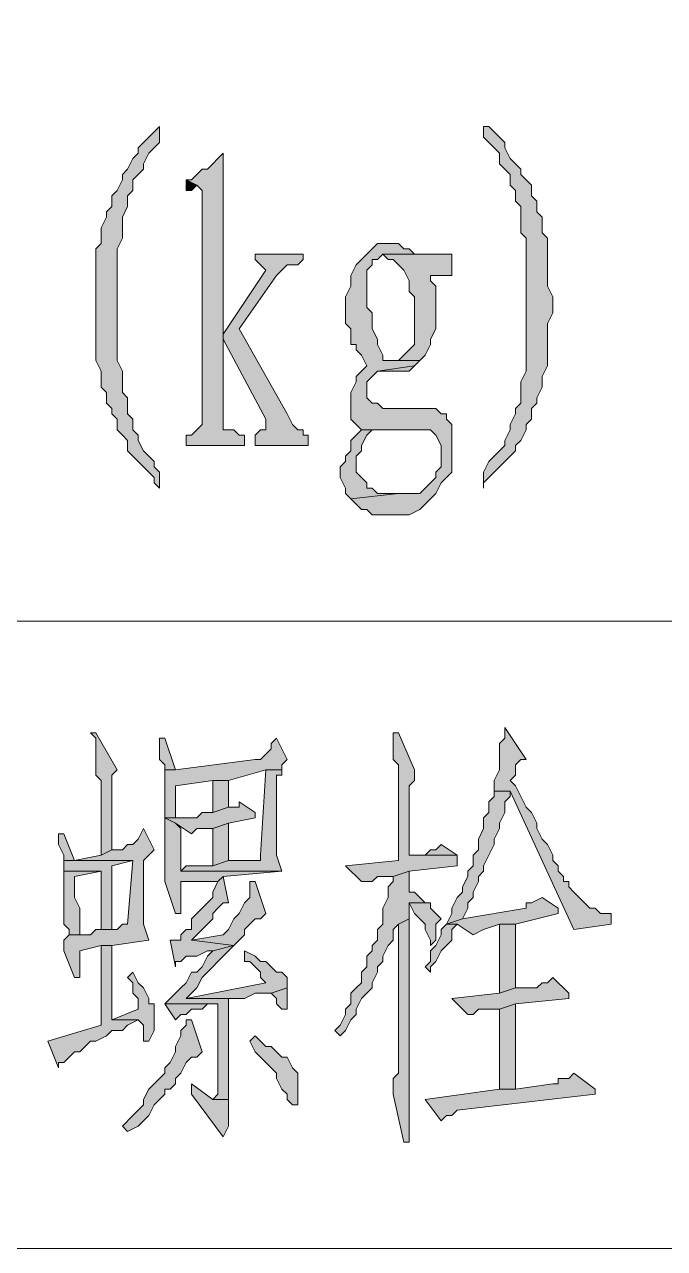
# Model space of a CAD drawing. Header units: millimetres. Extents: x 24 to 410, y 10 to 282.
# Drawn here: x 329.93 to 335.03, y 69.51 to 79.26 of the extents above; entities that cross this region are included whole.
import ezdxf

# ---------------------------------------------------------------- set-up
doc = ezdxf.new("R2010")
doc.units = ezdxf.units.MM

msp = doc.modelspace()

# ---------------------------------------------------------------- hatches: boundary and pattern name
h = msp.add_hatch(color=7)
h.dxf.hatch_style = 2
h.paths.add_polyline_path([(331.004333, 78.443667), (330.962, 78.401333), (330.919667, 78.359), (330.877333, 78.316667), (330.835, 78.274333), (330.835, 78.232), (330.792667, 78.189667), (330.750333, 78.105), (330.708, 78.062667), (330.708, 78.020333), (330.665667, 77.935667), (330.623333, 77.893333), (330.623333, 77.808667), (330.581, 77.766333), (330.581, 77.724), (330.538667, 77.639333), (330.538667, 77.512333), (330.496333, 77.47), (330.496333, 77.089), (330.496333, 77.046667), (330.496333, 76.581), (330.538667, 76.496333), (330.538667, 76.369333), (330.581, 76.327), (330.581, 76.242333), (330.623333, 76.2), (330.623333, 76.157667), (330.665667, 76.115333), (330.665667, 76.030667), (330.708, 75.988333), (330.750333, 75.946), (330.750333, 75.861333), (330.792667, 75.819), (330.835, 75.776667), (330.877333, 75.734333), (330.919667, 75.692), (330.962, 75.649667), (330.962, 75.607333), (331.004333, 75.565), (331.004333, 75.692), (330.962, 75.734333), (330.962, 75.776667), (330.919667, 75.819), (330.877333, 75.861333), (330.835, 75.946), (330.835, 75.988333), (330.792667, 76.030667), (330.792667, 76.115333), (330.750333, 76.157667), (330.750333, 76.284667), (330.708, 76.327), (330.708, 76.496333), (330.665667, 76.581), (330.665667, 77.47), (330.708, 77.554667), (330.708, 77.724), (330.750333, 77.808667), (330.750333, 77.893333), (330.792667, 77.935667), (330.792667, 78.020333), (330.835, 78.062667), (330.877333, 78.105), (330.877333, 78.147333), (330.919667, 78.232), (330.962, 78.274333), (331.004333, 78.316667)])
h = msp.add_hatch(color=7)
h.dxf.hatch_style = 2
h.paths.add_polyline_path([(333.586667, 78.443667), (333.586667, 78.359), (333.629, 78.316667), (333.671333, 78.274333), (333.713667, 78.232), (333.713667, 78.147333), (333.756, 78.105), (333.798333, 78.062667), (333.798333, 77.978), (333.840667, 77.935667), (333.840667, 77.851), (333.883, 77.808667), (333.883, 77.597), (333.925333, 77.554667), (333.925333, 77.004333), (333.925333, 76.919667), (333.925333, 76.496333), (333.883, 76.411667), (333.883, 76.242333), (333.840667, 76.2), (333.840667, 76.157667), (333.798333, 76.073), (333.798333, 76.030667), (333.756, 75.946), (333.756, 75.903667), (333.713667, 75.861333), (333.671333, 75.819), (333.629, 75.776667), (333.586667, 75.692), (333.586667, 75.565), (333.586667, 75.607333), (333.629, 75.649667), (333.671333, 75.692), (333.713667, 75.734333), (333.756, 75.776667), (333.798333, 75.819), (333.840667, 75.861333), (333.840667, 75.903667), (333.883, 75.946), (333.925333, 76.030667), (333.925333, 76.073), (333.967667, 76.115333), (333.967667, 76.2), (334.01, 76.242333), (334.01, 76.284667), (334.052333, 76.369333), (334.052333, 76.454), (334.094667, 76.538667), (334.094667, 76.877333), (334.137, 76.962), (334.137, 77.089), (334.094667, 77.173667), (334.094667, 77.554667), (334.052333, 77.597), (334.052333, 77.724), (334.01, 77.766333), (334.01, 77.851), (333.967667, 77.893333), (333.967667, 77.978), (333.925333, 78.020333), (333.883, 78.062667), (333.883, 78.105), (333.840667, 78.147333), (333.798333, 78.189667), (333.756, 78.274333), (333.756, 78.316667), (333.713667, 78.359), (333.671333, 78.401333), (333.629, 78.443667)])
h = msp.add_hatch(color=7)
h.dxf.hatch_style = 2
h.paths.add_polyline_path([(331.512333, 78.232), (331.47, 78.189667), (331.427667, 78.147333), (331.385333, 78.105), (331.343, 78.105), (331.300667, 78.062667), (331.258333, 78.020333), (331.216, 78.020333), (331.300667, 77.978), (331.343, 77.935667), (331.343, 76.073), (331.300667, 76.030667), (331.258333, 75.988333), (331.216, 75.988333), (331.216, 75.903667), (331.681667, 75.903667), (331.681667, 75.988333), (331.639333, 75.988333), (331.597, 76.030667), (331.554667, 76.030667), (331.512333, 76.030667)])
h = msp.add_hatch(color=7)
h.dxf.hatch_style = 2
h.paths.add_polyline_path([(331.216, 78.020333), (331.216, 77.935667), (331.258333, 77.935667), (331.300667, 77.978)])
h = msp.add_hatch(color=7)
h.dxf.hatch_style = 2
h.paths.add_polyline_path([(332.867, 77.512333), (332.74, 77.512333), (332.697667, 77.47), (332.655333, 77.427667), (332.613, 77.385333), (332.570667, 77.343), (332.528333, 77.258333), (332.528333, 77.173667), (332.486, 77.089), (332.486, 76.877333), (332.528333, 76.835), (332.528333, 76.708), (332.570667, 76.708), (332.570667, 76.665667), (332.613, 76.623333), (332.655333, 76.538667), (332.613, 76.496333), (332.570667, 76.454), (332.570667, 76.411667), (332.528333, 76.327), (332.528333, 76.115333), (332.570667, 76.073), (332.613, 76.030667), (333.163333, 76.030667), (333.205667, 75.988333), (333.248, 75.903667), (333.248, 75.734333), (333.205667, 75.692), (333.205667, 75.649667), (333.163333, 75.607333), (333.121, 75.565), (333.078667, 75.522667), (332.909333, 75.522667), (332.528333, 75.480333), (332.570667, 75.438), (332.613, 75.395667), (332.655333, 75.395667), (332.697667, 75.353333), (332.994, 75.353333), (333.078667, 75.395667), (333.121, 75.438), (333.163333, 75.480333), (333.205667, 75.522667), (333.248, 75.607333), (333.290333, 75.649667), (333.332667, 75.692), (333.332667, 76.073), (333.290333, 76.115333), (333.290333, 76.157667), (333.248, 76.157667), (333.205667, 76.2), (332.782333, 76.2), (332.74, 76.242333), (332.697667, 76.242333), (332.655333, 76.284667), (332.655333, 76.411667), (332.697667, 76.454), (332.74, 76.496333), (333.036333, 76.538667), (333.078667, 76.581), (332.782333, 76.581), (332.782333, 76.623333), (332.74, 76.708), (332.74, 76.750333), (332.697667, 76.835), (332.697667, 76.962), (332.655333, 77.004333), (332.655333, 77.300667), (332.697667, 77.343), (332.697667, 77.385333), (332.74, 77.385333), (332.782333, 77.427667), (333.332667, 77.427667), (333.036333, 77.427667), (332.994, 77.47), (332.951667, 77.47), (332.909333, 77.512333)])
h = msp.add_hatch(color=7)
h.dxf.hatch_style = 2
h.paths.add_polyline_path([(332.147333, 77.427667), (331.766333, 77.427667), (331.766333, 77.385333), (331.808667, 77.343), (331.851, 77.300667), (331.512333, 76.792667), (331.512333, 76.750333), (331.851, 76.115333), (331.851, 76.030667), (331.808667, 76.030667), (331.766333, 75.988333), (331.766333, 75.903667), (332.189667, 75.903667), (332.189667, 75.988333), (332.147333, 75.988333), (332.147333, 76.030667), (332.105, 76.030667), (332.062667, 76.073), (332.020333, 76.157667), (331.639333, 76.835), (331.935667, 77.258333), (331.978, 77.300667), (332.020333, 77.343), (332.062667, 77.343), (332.105, 77.343), (332.147333, 77.385333)])
h = msp.add_hatch(color=7)
h.dxf.hatch_style = 2
h.paths.add_polyline_path([(333.332667, 77.427667), (332.782333, 77.427667), (332.824667, 77.385333), (332.867, 77.385333), (332.909333, 77.343), (332.951667, 77.300667), (332.994, 77.216), (332.994, 77.131333), (333.036333, 77.089), (333.036333, 76.708), (332.994, 76.665667), (332.951667, 76.623333), (332.909333, 76.581), (332.867, 76.581), (333.078667, 76.581), (333.121, 76.623333), (333.163333, 76.708), (333.163333, 76.750333), (333.205667, 76.835), (333.205667, 77.173667), (333.163333, 77.216), (333.163333, 77.258333), (333.332667, 77.258333)])
h = msp.add_hatch(color=7)
h.dxf.hatch_style = 2
h.paths.add_polyline_path([(333.036333, 76.538667), (332.74, 76.496333), (332.994, 76.496333)])
h = msp.add_hatch(color=7)
h.dxf.hatch_style = 2
h.paths.add_polyline_path([(332.613, 76.030667), (332.570667, 75.988333), (332.528333, 75.946), (332.528333, 75.861333), (332.486, 75.819), (332.486, 75.776667), (332.443667, 75.734333), (332.443667, 75.649667), (332.486, 75.565), (332.486, 75.522667), (332.528333, 75.480333), (332.909333, 75.522667), (332.74, 75.522667), (332.697667, 75.565), (332.655333, 75.565), (332.655333, 75.607333), (332.613, 75.649667), (332.570667, 75.692), (332.570667, 75.819), (332.613, 75.861333), (332.613, 75.903667), (332.655333, 75.988333), (332.697667, 76.030667), (333.078667, 76.030667)])
h = msp.add_hatch(color=7)
h.dxf.hatch_style = 2
h.paths.add_polyline_path([(330.496333, 73.617667), (330.454, 73.617667), (330.496333, 73.575333), (330.496333, 73.279), (330.538667, 73.236667), (330.538667, 72.644), (330.623333, 72.686333), (330.623333, 73.194333), (330.623333, 73.279), (330.665667, 73.321333)])
h = msp.add_hatch(color=7)
h.dxf.hatch_style = 2
h.paths.add_polyline_path([(332.909333, 73.617667), (332.867, 73.617667), (332.867, 73.575333), (332.867, 73.406), (332.909333, 73.363667), (332.909333, 72.601667), (332.486, 72.559333), (332.613, 72.432333), (332.697667, 72.432333), (332.74, 72.474667), (332.782333, 72.474667), (332.867, 72.474667), (332.994, 72.517), (333.375, 72.559333), (333.375, 72.644), (332.994, 72.644), (332.994, 73.194333), (333.036333, 73.236667), (333.036333, 73.321333)])
h = msp.add_hatch(color=7)
h.dxf.hatch_style = 2
h.paths.add_polyline_path([(333.756, 73.66), (333.756, 73.575333), (333.713667, 73.533), (333.713667, 73.321333), (333.671333, 73.236667), (333.671333, 73.152), (333.798333, 73.152), (334.306333, 72.051333), (334.602667, 72.093667), (334.602667, 72.178333), (334.560333, 72.178333), (334.518, 72.178333), (334.475667, 72.220667), (334.433333, 72.220667), (334.391, 72.263), (334.348667, 72.305333), (334.306333, 72.347667), (334.264, 72.39), (334.264, 72.432333), (334.221667, 72.432333), (334.221667, 72.474667), (334.179333, 72.517), (334.179333, 72.559333), (334.137, 72.601667), (334.137, 72.644), (334.094667, 72.728667), (334.052333, 72.771), (334.01, 72.855667), (334.01, 72.898), (333.967667, 72.982667), (333.925333, 73.025), (333.883, 73.109667), (333.840667, 73.194333), (333.798333, 73.236667), (333.840667, 73.279), (333.840667, 73.363667), (333.883, 73.406), (333.925333, 73.406)])
h = msp.add_hatch(color=7)
h.dxf.hatch_style = 2
h.paths.add_polyline_path([(331.046667, 73.575333), (331.004333, 73.575333), (331.004333, 73.490667), (331.004333, 73.406), (331.046667, 73.363667), (331.046667, 73.321333), (331.131333, 73.321333)])
h = msp.add_hatch(color=7)
h.dxf.hatch_style = 2
h.paths.add_polyline_path([(331.935667, 73.575333), (331.893333, 73.533), (331.893333, 73.490667), (331.851, 73.448333), (331.808667, 73.406), (331.766333, 73.406), (331.131333, 73.321333), (331.046667, 73.321333), (331.046667, 73.279), (331.046667, 72.940333), (331.131333, 72.940333), (331.131333, 73.194333), (331.427667, 73.236667), (331.554667, 73.236667), (331.851, 73.321333), (331.978, 73.321333), (331.978, 73.363667), (332.020333, 73.406)])
h = msp.add_hatch(color=7)
h.dxf.hatch_style = 2
h.paths.add_polyline_path([(331.978, 73.321333), (331.851, 73.321333), (331.808667, 72.644), (331.808667, 72.601667), (331.766333, 72.601667), (331.554667, 72.601667), (331.427667, 72.559333), (331.216, 72.559333), (331.173667, 72.517), (331.978, 72.517), (331.935667, 72.644), (331.935667, 73.236667), (331.935667, 73.279), (331.978, 73.279)])
h = msp.add_hatch(color=7)
h.dxf.hatch_style = 2
h.paths.add_polyline_path([(331.554667, 73.236667), (331.427667, 73.236667), (331.427667, 72.982667), (331.554667, 73.025)])
h = msp.add_hatch(color=7)
h.dxf.hatch_style = 2
h.paths.add_polyline_path([(333.671333, 73.152), (333.671333, 73.109667), (333.629, 73.067333), (333.629, 72.982667), (333.586667, 72.940333), (333.586667, 72.855667), (333.544333, 72.771), (333.544333, 72.686333), (333.502, 72.644), (333.502, 72.559333), (333.459667, 72.517), (333.459667, 72.474667), (333.417333, 72.39), (333.417333, 72.347667), (333.375, 72.305333), (333.332667, 72.220667), (333.332667, 72.178333), (333.290333, 72.093667), (333.417333, 72.136), (333.459667, 72.220667), (333.459667, 72.263), (333.502, 72.305333), (333.502, 72.347667), (333.544333, 72.432333), (333.544333, 72.474667), (333.586667, 72.517), (333.586667, 72.559333), (333.629, 72.644), (333.671333, 72.728667), (333.671333, 72.771), (333.713667, 72.855667), (333.713667, 72.898), (333.756, 72.982667), (333.756, 73.067333), (333.798333, 73.109667), (333.798333, 73.152)])
h = msp.add_hatch(color=7)
h.dxf.hatch_style = 2
h.paths.add_polyline_path([(331.639333, 73.067333), (331.639333, 73.025), (331.597, 73.025), (331.554667, 73.025), (331.427667, 72.982667), (331.343, 72.982667), (331.300667, 72.940333), (331.046667, 72.940333), (331.131333, 72.898), (331.258333, 72.813333), (331.300667, 72.855667), (331.427667, 72.855667), (331.554667, 72.898), (331.766333, 72.940333), (331.766333, 72.982667)])
h = msp.add_hatch(color=7)
h.dxf.hatch_style = 2
h.paths.add_polyline_path([(331.046667, 72.940333), (331.046667, 72.432333), (331.131333, 72.178333), (331.173667, 72.178333), (331.173667, 72.220667), (331.173667, 72.432333), (331.47, 72.432333), (331.512333, 72.474667), (331.978, 72.517), (331.173667, 72.517), (331.173667, 72.601667), (331.173667, 72.813333), (331.173667, 72.855667), (331.131333, 72.898)])
h = msp.add_hatch(color=7)
h.dxf.hatch_style = 2
h.paths.add_polyline_path([(330.242333, 72.813333), (330.2, 72.813333), (330.2, 72.728667), (330.242333, 72.644), (330.242333, 72.601667), (330.327, 72.601667)])
h = msp.add_hatch(color=7)
h.dxf.hatch_style = 2
h.paths.add_polyline_path([(330.877333, 72.855667), (330.835, 72.771), (330.792667, 72.728667), (330.750333, 72.728667), (330.708, 72.686333), (330.623333, 72.686333), (330.538667, 72.644), (330.327, 72.601667), (330.242333, 72.601667), (330.792667, 72.601667), (330.750333, 72.093667), (330.708, 72.093667), (330.665667, 72.051333), (330.496333, 72.051333), (330.454, 72.009), (330.284667, 72.009), (330.242333, 71.966667), (330.242333, 71.882), (330.327, 71.670333), (330.369333, 71.670333), (330.369333, 71.882), (330.538667, 71.924333), (330.623333, 71.924333), (330.919667, 71.966667), (330.877333, 72.093667), (330.877333, 72.601667), (330.919667, 72.644), (330.962, 72.686333)])
h = msp.add_hatch(color=7)
h.dxf.hatch_style = 2
h.paths.add_polyline_path([(331.554667, 72.898), (331.427667, 72.855667), (331.427667, 72.559333), (331.554667, 72.601667)])
h = msp.add_hatch(color=7)
h.dxf.hatch_style = 2
h.paths.add_polyline_path([(333.248, 72.728667), (333.205667, 72.686333), (333.163333, 72.686333), (333.121, 72.644), (332.994, 72.644), (333.375, 72.644)])
h = msp.add_hatch(color=7)
h.dxf.hatch_style = 2
h.paths.add_polyline_path([(330.242333, 72.601667), (330.242333, 72.517), (330.538667, 72.517), (330.538667, 72.051333), (330.623333, 72.051333), (330.623333, 72.559333), (330.792667, 72.601667)])
h = msp.add_hatch(color=7)
h.dxf.hatch_style = 2
h.paths.add_polyline_path([(330.242333, 72.517), (330.242333, 72.093667), (330.284667, 72.051333), (330.284667, 72.009), (330.369333, 72.009), (330.369333, 72.220667), (330.327, 72.305333), (330.327, 72.474667), (330.538667, 72.517)])
h = msp.add_hatch(color=7)
h.dxf.hatch_style = 2
h.paths.add_polyline_path([(332.994, 72.517), (332.867, 72.474667), (332.867, 72.432333), (332.824667, 72.39), (332.824667, 72.305333), (332.782333, 72.220667), (332.782333, 72.093667), (332.74, 72.051333), (332.74, 71.966667), (332.697667, 71.924333), (332.697667, 71.882), (332.655333, 71.839667), (332.655333, 71.755), (332.613, 71.712667), (332.613, 71.628), (332.570667, 71.585667), (332.528333, 71.543333), (332.528333, 71.458667), (332.486, 71.416333), (332.486, 71.374), (332.443667, 71.289333), (332.401333, 71.247), (332.443667, 71.204667), (332.486, 71.247), (332.528333, 71.331667), (332.570667, 71.374), (332.570667, 71.416333), (332.613, 71.501), (332.655333, 71.543333), (332.697667, 71.585667), (332.697667, 71.628), (332.74, 71.712667), (332.74, 71.755), (332.782333, 71.797333), (332.782333, 71.839667), (332.824667, 71.924333), (332.867, 71.966667), (332.867, 72.051333), (332.909333, 72.093667), (332.994, 72.136), (332.994, 72.263), (333.121, 72.263), (333.078667, 72.305333), (333.036333, 72.347667), (332.994, 72.347667), (332.994, 72.39)])
h = msp.add_hatch(color=7)
h.dxf.hatch_style = 2
h.paths.add_polyline_path([(331.512333, 72.474667), (331.47, 72.432333), (331.427667, 72.347667), (331.427667, 72.305333), (331.385333, 72.263), (331.343, 72.220667), (331.300667, 72.178333), (331.258333, 72.136), (331.258333, 72.051333), (331.216, 72.051333), (331.173667, 72.009), (331.173667, 71.966667), (331.131333, 71.966667), (331.089, 71.966667), (331.131333, 71.755), (331.131333, 71.797333), (331.173667, 71.797333), (331.216, 71.839667), (331.300667, 71.839667), (331.385333, 71.882), (331.427667, 71.882), (331.597, 71.924333), (331.258333, 71.966667), (331.300667, 72.009), (331.343, 72.051333), (331.385333, 72.093667), (331.427667, 72.136), (331.427667, 72.178333), (331.47, 72.220667), (331.512333, 72.263), (331.554667, 72.263)])
h = msp.add_hatch(color=7)
h.dxf.hatch_style = 2
h.paths.add_polyline_path([(331.766333, 72.432333), (331.724, 72.432333), (331.724, 72.39), (331.724, 72.305333), (331.681667, 72.263), (331.639333, 72.178333), (331.597, 72.136), (331.554667, 72.051333), (331.512333, 72.009), (331.258333, 71.966667), (331.597, 71.924333), (331.639333, 71.966667), (331.681667, 72.009), (331.681667, 72.051333), (331.724, 72.093667), (331.766333, 72.136), (331.808667, 72.136), (331.851, 72.178333)])
h = msp.add_hatch(color=7)
h.dxf.hatch_style = 2
h.paths.add_polyline_path([(333.121, 72.263), (332.994, 72.263), (333.036333, 72.178333), (333.078667, 72.136), (333.121, 72.093667), (333.121, 72.051333), (333.163333, 71.966667), (333.163333, 71.924333), (333.205667, 71.966667), (333.205667, 72.093667), (333.248, 72.136), (333.205667, 72.178333), (333.163333, 72.220667), (333.163333, 72.263)])
h = msp.add_hatch(color=7)
h.dxf.hatch_style = 2
h.paths.add_polyline_path([(334.052333, 72.305333), (333.967667, 72.263), (333.925333, 72.263), (333.925333, 72.220667), (333.417333, 72.136), (333.290333, 72.093667), (333.375, 72.093667), (333.502, 72.009), (333.586667, 72.051333), (333.713667, 72.093667), (333.840667, 72.093667), (334.179333, 72.178333), (334.179333, 72.220667)])
h = msp.add_hatch(color=7)
h.dxf.hatch_style = 2
h.paths.add_polyline_path([(332.994, 72.136), (332.909333, 72.093667), (332.909333, 70.908333), (332.867, 70.866), (332.867, 70.739), (332.951667, 70.358), (332.994, 70.358), (332.994, 70.866)])
h = msp.add_hatch(color=7)
h.dxf.hatch_style = 2
h.paths.add_polyline_path([(333.290333, 72.093667), (333.248, 72.051333), (333.248, 72.009), (333.205667, 71.924333), (333.163333, 71.882), (333.163333, 71.797333), (333.121, 71.755), (333.163333, 71.712667), (333.163333, 71.755), (333.205667, 71.797333), (333.248, 71.882), (333.290333, 71.924333), (333.332667, 71.966667), (333.332667, 72.051333), (333.375, 72.093667)])
h = msp.add_hatch(color=7)
h.dxf.hatch_style = 2
h.paths.add_polyline_path([(333.840667, 72.093667), (333.713667, 72.093667), (333.713667, 71.543333), (333.840667, 71.585667)])
h = msp.add_hatch(color=7)
h.dxf.hatch_style = 2
h.paths.add_polyline_path([(330.623333, 71.924333), (330.538667, 71.924333), (330.538667, 71.289333), (330.115333, 71.162333), (330.2, 70.950667), (330.2, 70.993), (330.242333, 70.993), (330.284667, 71.035333), (330.327, 71.077667), (330.369333, 71.077667), (330.411667, 71.12), (330.454, 71.162333), (330.496333, 71.162333), (330.581, 71.204667), (330.623333, 71.247), (330.708, 71.247), (330.750333, 71.289333), (330.835, 71.331667), (330.623333, 71.331667), (330.623333, 71.458667)])
h = msp.add_hatch(color=7)
h.dxf.hatch_style = 2
h.paths.add_polyline_path([(331.597, 71.924333), (331.427667, 71.882), (331.385333, 71.839667), (331.343, 71.755), (331.300667, 71.712667), (331.258333, 71.712667), (331.216, 71.628), (331.173667, 71.585667), (331.131333, 71.543333), (331.089, 71.501), (331.046667, 71.458667), (331.47, 71.458667), (331.47, 70.908333), (331.47, 70.739), (331.427667, 70.696667), (331.554667, 70.696667), (331.554667, 70.739), (331.554667, 71.501), (331.639333, 71.501), (331.681667, 71.501), (331.216, 71.501), (331.258333, 71.543333), (331.300667, 71.585667), (331.343, 71.670333), (331.385333, 71.712667), (331.427667, 71.755), (331.47, 71.797333), (331.512333, 71.839667), (331.554667, 71.882)])
h = msp.add_hatch(color=7)
h.dxf.hatch_style = 2
h.paths.add_polyline_path([(331.681667, 71.882), (331.681667, 71.797333), (331.724, 71.797333), (331.766333, 71.755), (331.808667, 71.712667), (331.808667, 71.670333), (331.851, 71.628), (331.216, 71.501), (331.681667, 71.501), (331.766333, 71.543333), (331.893333, 71.543333), (332.020333, 71.585667), (332.020333, 71.670333), (331.978, 71.712667), (331.935667, 71.712667), (331.893333, 71.755), (331.851, 71.797333), (331.808667, 71.797333), (331.766333, 71.839667)])
h = msp.add_hatch(color=7)
h.dxf.hatch_style = 2
h.paths.add_polyline_path([(330.792667, 71.712667), (330.750333, 71.670333), (330.792667, 71.628), (330.792667, 71.543333), (330.835, 71.501), (330.835, 71.416333), (330.623333, 71.331667), (330.835, 71.331667), (330.877333, 71.289333), (330.877333, 71.162333), (330.919667, 71.162333), (330.962, 71.247), (330.962, 71.458667), (330.919667, 71.458667), (330.919667, 71.501), (330.877333, 71.585667), (330.835, 71.628)])
h = msp.add_hatch(color=7)
h.dxf.hatch_style = 2
h.paths.add_polyline_path([(334.137, 71.670333), (334.094667, 71.628), (334.052333, 71.628), (334.01, 71.585667), (333.840667, 71.585667), (333.713667, 71.543333), (333.332667, 71.501), (333.459667, 71.374), (333.502, 71.374), (333.544333, 71.416333), (333.713667, 71.416333), (333.840667, 71.458667), (334.264, 71.501), (334.264, 71.543333)])
h = msp.add_hatch(color=7)
h.dxf.hatch_style = 2
h.paths.add_polyline_path([(332.020333, 71.585667), (331.893333, 71.543333), (331.935667, 71.501), (331.935667, 71.458667), (331.978, 71.416333), (332.020333, 71.416333), (332.020333, 71.501)])
h = msp.add_hatch(color=7)
h.dxf.hatch_style = 2
h.paths.add_polyline_path([(331.046667, 71.458667), (331.131333, 71.331667), (331.173667, 71.374), (331.216, 71.374), (331.258333, 71.416333), (331.343, 71.416333), (331.385333, 71.458667), (331.47, 71.458667)])
h = msp.add_hatch(color=7)
h.dxf.hatch_style = 2
h.paths.add_polyline_path([(333.840667, 71.458667), (333.713667, 71.416333), (333.713667, 70.781333), (333.840667, 70.781333)])
h = msp.add_hatch(color=7)
h.dxf.hatch_style = 2
h.paths.add_polyline_path([(331.216, 71.331667), (331.216, 71.289333), (331.173667, 71.247), (331.173667, 71.204667), (331.131333, 71.12), (331.131333, 71.077667), (331.089, 70.993), (331.046667, 70.950667), (331.046667, 70.908333), (331.004333, 70.866), (330.962, 70.823667), (330.919667, 70.781333), (330.877333, 70.696667), (330.877333, 70.654333), (330.835, 70.612), (330.792667, 70.569667), (330.708, 70.485), (330.750333, 70.442667), (330.835, 70.485), (330.877333, 70.527333), (330.919667, 70.569667), (330.962, 70.654333), (331.004333, 70.696667), (331.046667, 70.739), (331.046667, 70.781333), (331.089, 70.781333), (331.131333, 70.823667), (331.131333, 70.866), (331.173667, 70.908333), (331.216, 70.993), (331.258333, 71.035333), (331.300667, 71.035333), (331.343, 71.077667), (331.258333, 71.331667)])
h = msp.add_hatch(color=7)
h.dxf.hatch_style = 2
h.paths.add_polyline_path([(331.766333, 71.204667), (331.724, 71.162333), (331.766333, 71.077667), (331.808667, 71.035333), (331.851, 70.993), (331.893333, 70.950667), (331.935667, 70.908333), (331.935667, 70.866), (331.978, 70.781333), (332.020333, 70.739), (332.020333, 70.696667), (332.062667, 70.654333), (332.105, 70.654333), (332.105, 70.739), (332.105, 70.908333), (332.062667, 70.950667), (332.020333, 71.035333), (331.978, 71.035333), (331.935667, 71.077667), (331.893333, 71.12), (331.851, 71.12), (331.808667, 71.162333)])
h = msp.add_hatch(color=7)
h.dxf.hatch_style = 2
h.paths.add_polyline_path([(334.306333, 70.908333), (334.264, 70.866), (334.179333, 70.866), (334.179333, 70.823667), (334.137, 70.823667), (333.840667, 70.781333), (333.713667, 70.781333), (333.121, 70.696667), (333.248, 70.527333), (333.290333, 70.569667), (333.332667, 70.569667), (333.375, 70.612), (334.475667, 70.739), (334.475667, 70.781333)])
h = msp.add_hatch(color=7)
h.dxf.hatch_style = 2
h.paths.add_polyline_path([(331.258333, 70.823667), (331.258333, 70.739), (331.512333, 70.400333), (331.554667, 70.485), (331.554667, 70.696667), (331.427667, 70.696667)])

# ---------------------------------------------------------------- linework, layer by layer
at = {"color": 7, "lineweight": 0}
for points in [[(284.437667, 134.535333), (395.435667, 134.535333), (395.435667, 69.511333), (284.437667, 69.511333)], [(331.004333, 78.443667), (330.962, 78.401333), (330.919667, 78.359), (330.877333, 78.316667), (330.835, 78.274333), (330.835, 78.232), (330.792667, 78.189667), (330.750333, 78.105), (330.708, 78.062667), (330.708, 78.020333), (330.665667, 77.935667), (330.623333, 77.893333), (330.623333, 77.808667), (330.581, 77.766333), (330.581, 77.724), (330.538667, 77.639333), (330.538667, 77.512333), (330.496333, 77.47), (330.496333, 77.089), (330.496333, 77.046667), (330.496333, 76.581), (330.538667, 76.496333), (330.538667, 76.369333), (330.581, 76.327), (330.581, 76.242333), (330.623333, 76.2), (330.623333, 76.157667), (330.665667, 76.115333), (330.665667, 76.030667), (330.708, 75.988333), (330.750333, 75.946), (330.750333, 75.861333), (330.792667, 75.819), (330.835, 75.776667), (330.877333, 75.734333), (330.919667, 75.692), (330.962, 75.649667), (330.962, 75.607333), (331.004333, 75.565), (331.004333, 75.692), (330.962, 75.734333), (330.962, 75.776667), (330.919667, 75.819), (330.877333, 75.861333), (330.835, 75.946), (330.835, 75.988333), (330.792667, 76.030667), (330.792667, 76.115333), (330.750333, 76.157667), (330.750333, 76.284667), (330.708, 76.327), (330.708, 76.496333), (330.665667, 76.581), (330.665667, 77.47), (330.708, 77.554667), (330.708, 77.724), (330.750333, 77.808667), (330.750333, 77.893333), (330.792667, 77.935667), (330.792667, 78.020333), (330.835, 78.062667), (330.877333, 78.105), (330.877333, 78.147333), (330.919667, 78.232), (330.962, 78.274333), (331.004333, 78.316667)], [(333.586667, 78.443667), (333.586667, 78.359), (333.629, 78.316667), (333.671333, 78.274333), (333.713667, 78.232), (333.713667, 78.147333), (333.756, 78.105), (333.798333, 78.062667), (333.798333, 77.978), (333.840667, 77.935667), (333.840667, 77.851), (333.883, 77.808667), (333.883, 77.597), (333.925333, 77.554667), (333.925333, 77.004333), (333.925333, 76.919667), (333.925333, 76.496333), (333.883, 76.411667), (333.883, 76.242333), (333.840667, 76.2), (333.840667, 76.157667), (333.798333, 76.073), (333.798333, 76.030667), (333.756, 75.946), (333.756, 75.903667), (333.713667, 75.861333), (333.671333, 75.819), (333.629, 75.776667), (333.586667, 75.692), (333.586667, 75.565), (333.586667, 75.607333), (333.629, 75.649667), (333.671333, 75.692), (333.713667, 75.734333), (333.756, 75.776667), (333.798333, 75.819), (333.840667, 75.861333), (333.840667, 75.903667), (333.883, 75.946), (333.925333, 76.030667), (333.925333, 76.073), (333.967667, 76.115333), (333.967667, 76.2), (334.01, 76.242333), (334.01, 76.284667), (334.052333, 76.369333), (334.052333, 76.454), (334.094667, 76.538667), (334.094667, 76.877333), (334.137, 76.962), (334.137, 77.089), (334.094667, 77.173667), (334.094667, 77.554667), (334.052333, 77.597), (334.052333, 77.724), (334.01, 77.766333), (334.01, 77.851), (333.967667, 77.893333), (333.967667, 77.978), (333.925333, 78.020333), (333.883, 78.062667), (333.883, 78.105), (333.840667, 78.147333), (333.798333, 78.189667), (333.756, 78.274333), (333.756, 78.316667), (333.713667, 78.359), (333.671333, 78.401333), (333.629, 78.443667)], [(331.512333, 78.232), (331.47, 78.189667), (331.427667, 78.147333), (331.385333, 78.105), (331.343, 78.105), (331.300667, 78.062667), (331.258333, 78.020333), (331.216, 78.020333), (331.300667, 77.978), (331.343, 77.935667), (331.343, 76.073), (331.300667, 76.030667), (331.258333, 75.988333), (331.216, 75.988333), (331.216, 75.903667), (331.681667, 75.903667), (331.681667, 75.988333), (331.639333, 75.988333), (331.597, 76.030667), (331.554667, 76.030667), (331.512333, 76.030667)], [(331.216, 78.020333), (331.216, 77.935667), (331.258333, 77.935667), (331.300667, 77.978)], [(332.867, 77.512333), (332.74, 77.512333), (332.697667, 77.47), (332.655333, 77.427667), (332.613, 77.385333), (332.570667, 77.343), (332.528333, 77.258333), (332.528333, 77.173667), (332.486, 77.089), (332.486, 76.877333), (332.528333, 76.835), (332.528333, 76.708), (332.570667, 76.708), (332.570667, 76.665667), (332.613, 76.623333), (332.655333, 76.538667), (332.613, 76.496333), (332.570667, 76.454), (332.570667, 76.411667), (332.528333, 76.327), (332.528333, 76.115333), (332.570667, 76.073), (332.613, 76.030667), (333.163333, 76.030667), (333.205667, 75.988333), (333.248, 75.903667), (333.248, 75.734333), (333.205667, 75.692), (333.205667, 75.649667), (333.163333, 75.607333), (333.121, 75.565), (333.078667, 75.522667), (332.909333, 75.522667), (332.528333, 75.480333), (332.570667, 75.438), (332.613, 75.395667), (332.655333, 75.395667), (332.697667, 75.353333), (332.994, 75.353333), (333.078667, 75.395667), (333.121, 75.438), (333.163333, 75.480333), (333.205667, 75.522667), (333.248, 75.607333), (333.290333, 75.649667), (333.332667, 75.692), (333.332667, 76.073), (333.290333, 76.115333), (333.290333, 76.157667), (333.248, 76.157667), (333.205667, 76.2), (332.782333, 76.2), (332.74, 76.242333), (332.697667, 76.242333), (332.655333, 76.284667), (332.655333, 76.411667), (332.697667, 76.454), (332.74, 76.496333), (333.036333, 76.538667), (333.078667, 76.581), (332.782333, 76.581), (332.782333, 76.623333), (332.74, 76.708), (332.74, 76.750333), (332.697667, 76.835), (332.697667, 76.962), (332.655333, 77.004333), (332.655333, 77.300667), (332.697667, 77.343), (332.697667, 77.385333), (332.74, 77.385333), (332.782333, 77.427667), (333.332667, 77.427667), (333.036333, 77.427667), (332.994, 77.47), (332.951667, 77.47), (332.909333, 77.512333)], [(332.147333, 77.427667), (331.766333, 77.427667), (331.766333, 77.385333), (331.808667, 77.343), (331.851, 77.300667), (331.512333, 76.792667), (331.512333, 76.750333), (331.851, 76.115333), (331.851, 76.030667), (331.808667, 76.030667), (331.766333, 75.988333), (331.766333, 75.903667), (332.189667, 75.903667), (332.189667, 75.988333), (332.147333, 75.988333), (332.147333, 76.030667), (332.105, 76.030667), (332.062667, 76.073), (332.020333, 76.157667), (331.639333, 76.835), (331.935667, 77.258333), (331.978, 77.300667), (332.020333, 77.343), (332.062667, 77.343), (332.105, 77.343), (332.147333, 77.385333)], [(333.332667, 77.427667), (332.782333, 77.427667), (332.824667, 77.385333), (332.867, 77.385333), (332.909333, 77.343), (332.951667, 77.300667), (332.994, 77.216), (332.994, 77.131333), (333.036333, 77.089), (333.036333, 76.708), (332.994, 76.665667), (332.951667, 76.623333), (332.909333, 76.581), (332.867, 76.581), (333.078667, 76.581), (333.121, 76.623333), (333.163333, 76.708), (333.163333, 76.750333), (333.205667, 76.835), (333.205667, 77.173667), (333.163333, 77.216), (333.163333, 77.258333), (333.332667, 77.258333)], [(333.036333, 76.538667), (332.74, 76.496333), (332.994, 76.496333)], [(332.613, 76.030667), (332.570667, 75.988333), (332.528333, 75.946), (332.528333, 75.861333), (332.486, 75.819), (332.486, 75.776667), (332.443667, 75.734333), (332.443667, 75.649667), (332.486, 75.565), (332.486, 75.522667), (332.528333, 75.480333), (332.909333, 75.522667), (332.74, 75.522667), (332.697667, 75.565), (332.655333, 75.565), (332.655333, 75.607333), (332.613, 75.649667), (332.570667, 75.692), (332.570667, 75.819), (332.613, 75.861333), (332.613, 75.903667), (332.655333, 75.988333), (332.697667, 76.030667), (333.078667, 76.030667)], [(330.496333, 73.617667), (330.454, 73.617667), (330.496333, 73.575333), (330.496333, 73.279), (330.538667, 73.236667), (330.538667, 72.644), (330.623333, 72.686333), (330.623333, 73.194333), (330.623333, 73.279), (330.665667, 73.321333)], [(332.909333, 73.617667), (332.867, 73.617667), (332.867, 73.575333), (332.867, 73.406), (332.909333, 73.363667), (332.909333, 72.601667), (332.486, 72.559333), (332.613, 72.432333), (332.697667, 72.432333), (332.74, 72.474667), (332.782333, 72.474667), (332.867, 72.474667), (332.994, 72.517), (333.375, 72.559333), (333.375, 72.644), (332.994, 72.644), (332.994, 73.194333), (333.036333, 73.236667), (333.036333, 73.321333)], [(333.756, 73.66), (333.756, 73.575333), (333.713667, 73.533), (333.713667, 73.321333), (333.671333, 73.236667), (333.671333, 73.152), (333.798333, 73.152), (334.306333, 72.051333), (334.602667, 72.093667), (334.602667, 72.178333), (334.560333, 72.178333), (334.518, 72.178333), (334.475667, 72.220667), (334.433333, 72.220667), (334.391, 72.263), (334.348667, 72.305333), (334.306333, 72.347667), (334.264, 72.39), (334.264, 72.432333), (334.221667, 72.432333), (334.221667, 72.474667), (334.179333, 72.517), (334.179333, 72.559333), (334.137, 72.601667), (334.137, 72.644), (334.094667, 72.728667), (334.052333, 72.771), (334.01, 72.855667), (334.01, 72.898), (333.967667, 72.982667), (333.925333, 73.025), (333.883, 73.109667), (333.840667, 73.194333), (333.798333, 73.236667), (333.840667, 73.279), (333.840667, 73.363667), (333.883, 73.406), (333.925333, 73.406)], [(331.046667, 73.575333), (331.004333, 73.575333), (331.004333, 73.490667), (331.004333, 73.406), (331.046667, 73.363667), (331.046667, 73.321333), (331.131333, 73.321333)], [(331.935667, 73.575333), (331.893333, 73.533), (331.893333, 73.490667), (331.851, 73.448333), (331.808667, 73.406), (331.766333, 73.406), (331.131333, 73.321333), (331.046667, 73.321333), (331.046667, 73.279), (331.046667, 72.940333), (331.131333, 72.940333), (331.131333, 73.194333), (331.427667, 73.236667), (331.554667, 73.236667), (331.851, 73.321333), (331.978, 73.321333), (331.978, 73.363667), (332.020333, 73.406)], [(331.978, 73.321333), (331.851, 73.321333), (331.808667, 72.644), (331.808667, 72.601667), (331.766333, 72.601667), (331.554667, 72.601667), (331.427667, 72.559333), (331.216, 72.559333), (331.173667, 72.517), (331.978, 72.517), (331.935667, 72.644), (331.935667, 73.236667), (331.935667, 73.279), (331.978, 73.279)], [(331.554667, 73.236667), (331.427667, 73.236667), (331.427667, 72.982667), (331.554667, 73.025)], [(333.671333, 73.152), (333.671333, 73.109667), (333.629, 73.067333), (333.629, 72.982667), (333.586667, 72.940333), (333.586667, 72.855667), (333.544333, 72.771), (333.544333, 72.686333), (333.502, 72.644), (333.502, 72.559333), (333.459667, 72.517), (333.459667, 72.474667), (333.417333, 72.39), (333.417333, 72.347667), (333.375, 72.305333), (333.332667, 72.220667), (333.332667, 72.178333), (333.290333, 72.093667), (333.417333, 72.136), (333.459667, 72.220667), (333.459667, 72.263), (333.502, 72.305333), (333.502, 72.347667), (333.544333, 72.432333), (333.544333, 72.474667), (333.586667, 72.517), (333.586667, 72.559333), (333.629, 72.644), (333.671333, 72.728667), (333.671333, 72.771), (333.713667, 72.855667), (333.713667, 72.898), (333.756, 72.982667), (333.756, 73.067333), (333.798333, 73.109667), (333.798333, 73.152)], [(331.639333, 73.067333), (331.639333, 73.025), (331.597, 73.025), (331.554667, 73.025), (331.427667, 72.982667), (331.343, 72.982667), (331.300667, 72.940333), (331.046667, 72.940333), (331.131333, 72.898), (331.258333, 72.813333), (331.300667, 72.855667), (331.427667, 72.855667), (331.554667, 72.898), (331.766333, 72.940333), (331.766333, 72.982667)], [(331.046667, 72.940333), (331.046667, 72.432333), (331.131333, 72.178333), (331.173667, 72.178333), (331.173667, 72.220667), (331.173667, 72.432333), (331.47, 72.432333), (331.512333, 72.474667), (331.978, 72.517), (331.173667, 72.517), (331.173667, 72.601667), (331.173667, 72.813333), (331.173667, 72.855667), (331.131333, 72.898)], [(330.242333, 72.813333), (330.2, 72.813333), (330.2, 72.728667), (330.242333, 72.644), (330.242333, 72.601667), (330.327, 72.601667)], [(330.877333, 72.855667), (330.835, 72.771), (330.792667, 72.728667), (330.750333, 72.728667), (330.708, 72.686333), (330.623333, 72.686333), (330.538667, 72.644), (330.327, 72.601667), (330.242333, 72.601667), (330.792667, 72.601667), (330.750333, 72.093667), (330.708, 72.093667), (330.665667, 72.051333), (330.496333, 72.051333), (330.454, 72.009), (330.284667, 72.009), (330.242333, 71.966667), (330.242333, 71.882), (330.327, 71.670333), (330.369333, 71.670333), (330.369333, 71.882), (330.538667, 71.924333), (330.623333, 71.924333), (330.919667, 71.966667), (330.877333, 72.093667), (330.877333, 72.601667), (330.919667, 72.644), (330.962, 72.686333)], [(331.554667, 72.898), (331.427667, 72.855667), (331.427667, 72.559333), (331.554667, 72.601667)], [(333.248, 72.728667), (333.205667, 72.686333), (333.163333, 72.686333), (333.121, 72.644), (332.994, 72.644), (333.375, 72.644)], [(330.242333, 72.601667), (330.242333, 72.517), (330.538667, 72.517), (330.538667, 72.051333), (330.623333, 72.051333), (330.623333, 72.559333), (330.792667, 72.601667)], [(330.242333, 72.517), (330.242333, 72.093667), (330.284667, 72.051333), (330.284667, 72.009), (330.369333, 72.009), (330.369333, 72.220667), (330.327, 72.305333), (330.327, 72.474667), (330.538667, 72.517)], [(332.994, 72.517), (332.867, 72.474667), (332.867, 72.432333), (332.824667, 72.39), (332.824667, 72.305333), (332.782333, 72.220667), (332.782333, 72.093667), (332.74, 72.051333), (332.74, 71.966667), (332.697667, 71.924333), (332.697667, 71.882), (332.655333, 71.839667), (332.655333, 71.755), (332.613, 71.712667), (332.613, 71.628), (332.570667, 71.585667), (332.528333, 71.543333), (332.528333, 71.458667), (332.486, 71.416333), (332.486, 71.374), (332.443667, 71.289333), (332.401333, 71.247), (332.443667, 71.204667), (332.486, 71.247), (332.528333, 71.331667), (332.570667, 71.374), (332.570667, 71.416333), (332.613, 71.501), (332.655333, 71.543333), (332.697667, 71.585667), (332.697667, 71.628), (332.74, 71.712667), (332.74, 71.755), (332.782333, 71.797333), (332.782333, 71.839667), (332.824667, 71.924333), (332.867, 71.966667), (332.867, 72.051333), (332.909333, 72.093667), (332.994, 72.136), (332.994, 72.263), (333.121, 72.263), (333.078667, 72.305333), (333.036333, 72.347667), (332.994, 72.347667), (332.994, 72.39)], [(331.512333, 72.474667), (331.47, 72.432333), (331.427667, 72.347667), (331.427667, 72.305333), (331.385333, 72.263), (331.343, 72.220667), (331.300667, 72.178333), (331.258333, 72.136), (331.258333, 72.051333), (331.216, 72.051333), (331.173667, 72.009), (331.173667, 71.966667), (331.131333, 71.966667), (331.089, 71.966667), (331.131333, 71.755), (331.131333, 71.797333), (331.173667, 71.797333), (331.216, 71.839667), (331.300667, 71.839667), (331.385333, 71.882), (331.427667, 71.882), (331.597, 71.924333), (331.258333, 71.966667), (331.300667, 72.009), (331.343, 72.051333), (331.385333, 72.093667), (331.427667, 72.136), (331.427667, 72.178333), (331.47, 72.220667), (331.512333, 72.263), (331.554667, 72.263)], [(331.766333, 72.432333), (331.724, 72.432333), (331.724, 72.39), (331.724, 72.305333), (331.681667, 72.263), (331.639333, 72.178333), (331.597, 72.136), (331.554667, 72.051333), (331.512333, 72.009), (331.258333, 71.966667), (331.597, 71.924333), (331.639333, 71.966667), (331.681667, 72.009), (331.681667, 72.051333), (331.724, 72.093667), (331.766333, 72.136), (331.808667, 72.136), (331.851, 72.178333)], [(333.121, 72.263), (332.994, 72.263), (333.036333, 72.178333), (333.078667, 72.136), (333.121, 72.093667), (333.121, 72.051333), (333.163333, 71.966667), (333.163333, 71.924333), (333.205667, 71.966667), (333.205667, 72.093667), (333.248, 72.136), (333.205667, 72.178333), (333.163333, 72.220667), (333.163333, 72.263)], [(334.052333, 72.305333), (333.967667, 72.263), (333.925333, 72.263), (333.925333, 72.220667), (333.417333, 72.136), (333.290333, 72.093667), (333.375, 72.093667), (333.502, 72.009), (333.586667, 72.051333), (333.713667, 72.093667), (333.840667, 72.093667), (334.179333, 72.178333), (334.179333, 72.220667)], [(332.994, 72.136), (332.909333, 72.093667), (332.909333, 70.908333), (332.867, 70.866), (332.867, 70.739), (332.951667, 70.358), (332.994, 70.358), (332.994, 70.866)], [(333.290333, 72.093667), (333.248, 72.051333), (333.248, 72.009), (333.205667, 71.924333), (333.163333, 71.882), (333.163333, 71.797333), (333.121, 71.755), (333.163333, 71.712667), (333.163333, 71.755), (333.205667, 71.797333), (333.248, 71.882), (333.290333, 71.924333), (333.332667, 71.966667), (333.332667, 72.051333), (333.375, 72.093667)], [(333.840667, 72.093667), (333.713667, 72.093667), (333.713667, 71.543333), (333.840667, 71.585667)], [(330.623333, 71.924333), (330.538667, 71.924333), (330.538667, 71.289333), (330.115333, 71.162333), (330.2, 70.950667), (330.2, 70.993), (330.242333, 70.993), (330.284667, 71.035333), (330.327, 71.077667), (330.369333, 71.077667), (330.411667, 71.12), (330.454, 71.162333), (330.496333, 71.162333), (330.581, 71.204667), (330.623333, 71.247), (330.708, 71.247), (330.750333, 71.289333), (330.835, 71.331667), (330.623333, 71.331667), (330.623333, 71.458667)], [(331.597, 71.924333), (331.427667, 71.882), (331.385333, 71.839667), (331.343, 71.755), (331.300667, 71.712667), (331.258333, 71.712667), (331.216, 71.628), (331.173667, 71.585667), (331.131333, 71.543333), (331.089, 71.501), (331.046667, 71.458667), (331.47, 71.458667), (331.47, 70.908333), (331.47, 70.739), (331.427667, 70.696667), (331.554667, 70.696667), (331.554667, 70.739), (331.554667, 71.501), (331.639333, 71.501), (331.681667, 71.501), (331.216, 71.501), (331.258333, 71.543333), (331.300667, 71.585667), (331.343, 71.670333), (331.385333, 71.712667), (331.427667, 71.755), (331.47, 71.797333), (331.512333, 71.839667), (331.554667, 71.882)], [(331.681667, 71.882), (331.681667, 71.797333), (331.724, 71.797333), (331.766333, 71.755), (331.808667, 71.712667), (331.808667, 71.670333), (331.851, 71.628), (331.216, 71.501), (331.681667, 71.501), (331.766333, 71.543333), (331.893333, 71.543333), (332.020333, 71.585667), (332.020333, 71.670333), (331.978, 71.712667), (331.935667, 71.712667), (331.893333, 71.755), (331.851, 71.797333), (331.808667, 71.797333), (331.766333, 71.839667)], [(330.792667, 71.712667), (330.750333, 71.670333), (330.792667, 71.628), (330.792667, 71.543333), (330.835, 71.501), (330.835, 71.416333), (330.623333, 71.331667), (330.835, 71.331667), (330.877333, 71.289333), (330.877333, 71.162333), (330.919667, 71.162333), (330.962, 71.247), (330.962, 71.458667), (330.919667, 71.458667), (330.919667, 71.501), (330.877333, 71.585667), (330.835, 71.628)], [(334.137, 71.670333), (334.094667, 71.628), (334.052333, 71.628), (334.01, 71.585667), (333.840667, 71.585667), (333.713667, 71.543333), (333.332667, 71.501), (333.459667, 71.374), (333.502, 71.374), (333.544333, 71.416333), (333.713667, 71.416333), (333.840667, 71.458667), (334.264, 71.501), (334.264, 71.543333)], [(332.020333, 71.585667), (331.893333, 71.543333), (331.935667, 71.501), (331.935667, 71.458667), (331.978, 71.416333), (332.020333, 71.416333), (332.020333, 71.501)], [(331.046667, 71.458667), (331.131333, 71.331667), (331.173667, 71.374), (331.216, 71.374), (331.258333, 71.416333), (331.343, 71.416333), (331.385333, 71.458667), (331.47, 71.458667)], [(333.840667, 71.458667), (333.713667, 71.416333), (333.713667, 70.781333), (333.840667, 70.781333)], [(331.216, 71.331667), (331.216, 71.289333), (331.173667, 71.247), (331.173667, 71.204667), (331.131333, 71.12), (331.131333, 71.077667), (331.089, 70.993), (331.046667, 70.950667), (331.046667, 70.908333), (331.004333, 70.866), (330.962, 70.823667), (330.919667, 70.781333), (330.877333, 70.696667), (330.877333, 70.654333), (330.835, 70.612), (330.792667, 70.569667), (330.708, 70.485), (330.750333, 70.442667), (330.835, 70.485), (330.877333, 70.527333), (330.919667, 70.569667), (330.962, 70.654333), (331.004333, 70.696667), (331.046667, 70.739), (331.046667, 70.781333), (331.089, 70.781333), (331.131333, 70.823667), (331.131333, 70.866), (331.173667, 70.908333), (331.216, 70.993), (331.258333, 71.035333), (331.300667, 71.035333), (331.343, 71.077667), (331.258333, 71.331667)], [(331.766333, 71.204667), (331.724, 71.162333), (331.766333, 71.077667), (331.808667, 71.035333), (331.851, 70.993), (331.893333, 70.950667), (331.935667, 70.908333), (331.935667, 70.866), (331.978, 70.781333), (332.020333, 70.739), (332.020333, 70.696667), (332.062667, 70.654333), (332.105, 70.654333), (332.105, 70.739), (332.105, 70.908333), (332.062667, 70.950667), (332.020333, 71.035333), (331.978, 71.035333), (331.935667, 71.077667), (331.893333, 71.12), (331.851, 71.12), (331.808667, 71.162333)], [(334.306333, 70.908333), (334.264, 70.866), (334.179333, 70.866), (334.179333, 70.823667), (334.137, 70.823667), (333.840667, 70.781333), (333.713667, 70.781333), (333.121, 70.696667), (333.248, 70.527333), (333.290333, 70.569667), (333.332667, 70.569667), (333.375, 70.612), (334.475667, 70.739), (334.475667, 70.781333)], [(331.258333, 70.823667), (331.258333, 70.739), (331.512333, 70.400333), (331.554667, 70.485), (331.554667, 70.696667), (331.427667, 70.696667)]]:
    msp.add_lwpolyline(points, close=True, dxfattribs=at)
msp.add_lwpolyline([(284.437667, 74.506667), (395.435667, 74.506667)], dxfattribs=at)

doc.saveas('drawing.dxf')
